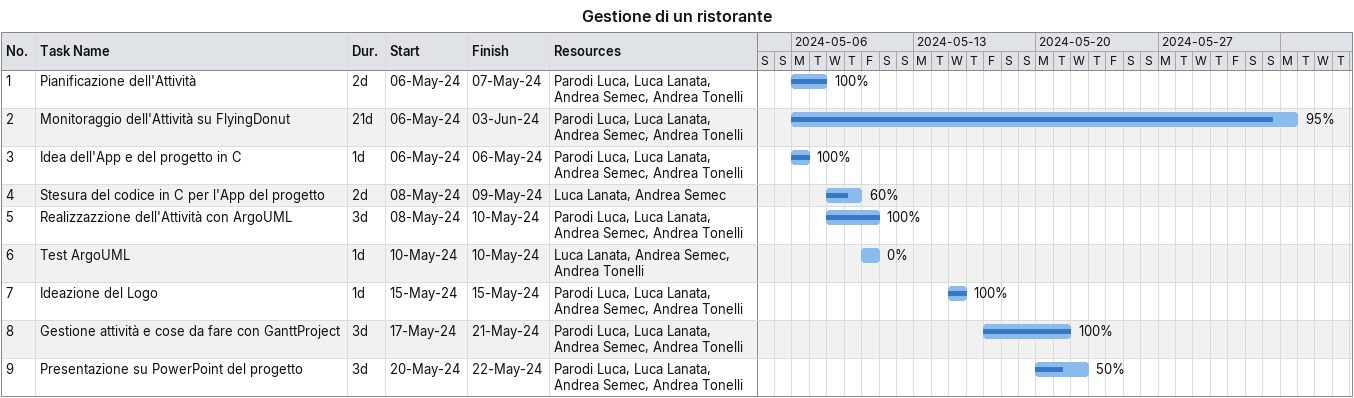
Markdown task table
Gestione di un ristorante

| ID | Task | Duration | Start | Finish | Resources | % complete |
|---|---|---|---|---|---|---|
| 1 | Pianificazione dell'Attività | 2d | 2024-05-06 | 2024-05-07 | Parodi Luca, Luca Lanata, Andrea Semec, Andrea Tonelli | 100 |
| 2 | Monitoraggio dell'Attività su FlyingDonut | 21d | 2024-05-06 | 2024-06-03 | Parodi Luca, Luca Lanata, Andrea Semec, Andrea Tonelli | 95 |
| 3 | Idea dell'App e del progetto in C | 1d | 2024-05-06 | 2024-05-06 | Parodi Luca, Luca Lanata, Andrea Semec, Andrea Tonelli | 100 |
| 4 | Stesura del codice in C per l'App del progetto | 2d | 2024-05-08 | 2024-05-09 | Luca Lanata, Andrea Semec | 60 |
| 5 | Realizzazzione dell'Attività con ArgoUML | 3d | 2024-05-08 | 2024-05-10 | Parodi Luca, Luca Lanata, Andrea Semec, Andrea Tonelli | 100 |
| 6 | Test ArgoUML | 1d | 2024-05-10 | 2024-05-10 | Luca Lanata, Andrea Semec, Andrea Tonelli | 0 |
| 7 | Ideazione del Logo | 1d | 2024-05-15 | 2024-05-15 | Parodi Luca, Luca Lanata, Andrea Semec, Andrea Tonelli | 100 |
| 8 | Gestione attività e cose da fare con GanttProject | 3d | 2024-05-17 | 2024-05-21 | Parodi Luca, Luca Lanata, Andrea Semec, Andrea Tonelli | 100 |
| 9 | Presentazione su PowerPoint del progetto | 3d | 2024-05-20 | 2024-05-22 | Parodi Luca, Luca Lanata, Andrea Semec, Andrea Tonelli | 50 |
